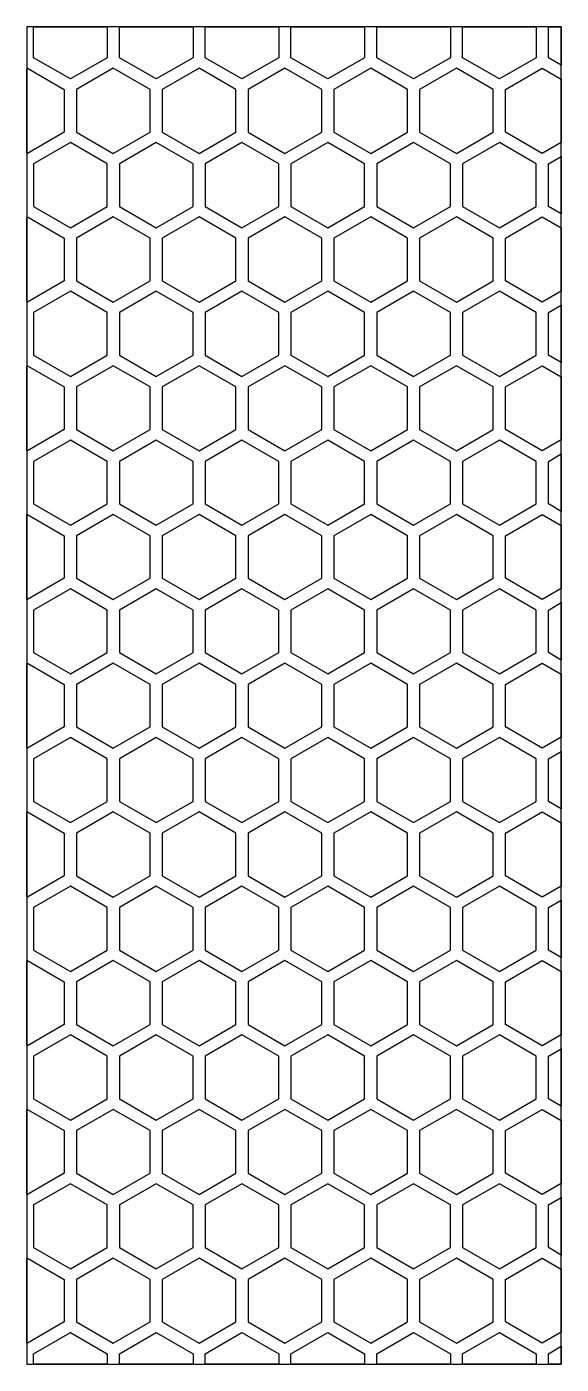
# Model space of a CAD drawing. Header units: millimetres. Extents: x 56.3 to 78.3, y -138.3 to -83.3.
import ezdxf

# ---------------------------------------------------------------- set-up
doc = ezdxf.new("R2010")
doc.units = ezdxf.units.MM
for name, color, linetype in [('outline', 3, 'Continuous'), ('pattern_0001', 2, 'Continuous'), ('pattern_0002', 2, 'Continuous'), ('pattern_0003', 2, 'Continuous'), ('pattern_0004', 2, 'Continuous'), ('pattern_0005', 2, 'Continuous'), ('pattern_0006', 2, 'Continuous'), ('pattern_0007', 2, 'Continuous'), ('pattern_0008', 2, 'Continuous'), ('pattern_0009', 2, 'Continuous'), ('pattern_0010', 2, 'Continuous'), ('pattern_0011', 2, 'Continuous'), ('pattern_0012', 2, 'Continuous'), ('pattern_0013', 2, 'Continuous'), ('pattern_0014', 2, 'Continuous'), ('pattern_0015', 2, 'Continuous'), ('pattern_0016', 2, 'Continuous'), ('pattern_0017', 2, 'Continuous'), ('pattern_0018', 2, 'Continuous'), ('pattern_0019', 2, 'Continuous'), ('pattern_0020', 2, 'Continuous'), ('pattern_0021', 2, 'Continuous'), ('pattern_0022', 2, 'Continuous'), ('pattern_0023', 2, 'Continuous'), ('pattern_0024', 2, 'Continuous'), ('pattern_0025', 2, 'Continuous'), ('pattern_0026', 2, 'Continuous'), ('pattern_0027', 2, 'Continuous'), ('pattern_0028', 2, 'Continuous'), ('pattern_0029', 2, 'Continuous'), ('pattern_0030', 2, 'Continuous'), ('pattern_0031', 2, 'Continuous'), ('pattern_0032', 2, 'Continuous'), ('pattern_0033', 2, 'Continuous'), ('pattern_0034', 2, 'Continuous'), ('pattern_0035', 2, 'Continuous'), ('pattern_0036', 2, 'Continuous'), ('pattern_0037', 2, 'Continuous'), ('pattern_0038', 2, 'Continuous'), ('pattern_0039', 2, 'Continuous'), ('pattern_0040', 2, 'Continuous'), ('pattern_0041', 2, 'Continuous'), ('pattern_0042', 2, 'Continuous'), ('pattern_0043', 2, 'Continuous'), ('pattern_0044', 2, 'Continuous'), ('pattern_0045', 2, 'Continuous'), ('pattern_0046', 2, 'Continuous'), ('pattern_0047', 2, 'Continuous'), ('pattern_0048', 2, 'Continuous'), ('pattern_0049', 2, 'Continuous'), ('pattern_0050', 2, 'Continuous'), ('pattern_0051', 2, 'Continuous'), ('pattern_0052', 2, 'Continuous'), ('pattern_0053', 2, 'Continuous'), ('pattern_0054', 2, 'Continuous'), ('pattern_0055', 2, 'Continuous'), ('pattern_0056', 2, 'Continuous'), ('pattern_0057', 2, 'Continuous'), ('pattern_0058', 2, 'Continuous'), ('pattern_0059', 2, 'Continuous'), ('pattern_0060', 2, 'Continuous'), ('pattern_0061', 2, 'Continuous'), ('pattern_0062', 2, 'Continuous'), ('pattern_0063', 2, 'Continuous'), ('pattern_0064', 2, 'Continuous'), ('pattern_0065', 2, 'Continuous'), ('pattern_0066', 2, 'Continuous'), ('pattern_0067', 2, 'Continuous'), ('pattern_0068', 2, 'Continuous'), ('pattern_0069', 2, 'Continuous'), ('pattern_0070', 2, 'Continuous'), ('pattern_0071', 2, 'Continuous'), ('pattern_0072', 2, 'Continuous'), ('pattern_0073', 2, 'Continuous'), ('pattern_0074', 2, 'Continuous'), ('pattern_0075', 2, 'Continuous'), ('pattern_0076', 2, 'Continuous'), ('pattern_0077', 2, 'Continuous'), ('pattern_0078', 2, 'Continuous'), ('pattern_0079', 2, 'Continuous'), ('pattern_0080', 2, 'Continuous'), ('pattern_0081', 2, 'Continuous'), ('pattern_0082', 2, 'Continuous'), ('pattern_0083', 2, 'Continuous'), ('pattern_0084', 2, 'Continuous'), ('pattern_0085', 2, 'Continuous'), ('pattern_0086', 2, 'Continuous'), ('pattern_0087', 2, 'Continuous'), ('pattern_0088', 2, 'Continuous'), ('pattern_0089', 2, 'Continuous'), ('pattern_0090', 2, 'Continuous'), ('pattern_0091', 2, 'Continuous'), ('pattern_0092', 2, 'Continuous'), ('pattern_0093', 2, 'Continuous'), ('pattern_0094', 2, 'Continuous'), ('pattern_0095', 2, 'Continuous'), ('pattern_0096', 2, 'Continuous'), ('pattern_0097', 2, 'Continuous'), ('pattern_0098', 2, 'Continuous'), ('pattern_0099', 2, 'Continuous'), ('pattern_0100', 2, 'Continuous'), ('pattern_0101', 2, 'Continuous'), ('pattern_0102', 2, 'Continuous'), ('pattern_0103', 2, 'Continuous'), ('pattern_0104', 2, 'Continuous'), ('pattern_0105', 2, 'Continuous'), ('pattern_0106', 2, 'Continuous'), ('pattern_0107', 2, 'Continuous'), ('pattern_0108', 2, 'Continuous'), ('pattern_0109', 2, 'Continuous'), ('pattern_0110', 2, 'Continuous'), ('pattern_0111', 2, 'Continuous'), ('pattern_0112', 2, 'Continuous'), ('pattern_0113', 2, 'Continuous'), ('pattern_0114', 2, 'Continuous'), ('pattern_0115', 2, 'Continuous'), ('pattern_0116', 2, 'Continuous'), ('pattern_0117', 2, 'Continuous'), ('pattern_0118', 2, 'Continuous'), ('pattern_0119', 2, 'Continuous'), ('pattern_0120', 2, 'Continuous'), ('pattern_0121', 2, 'Continuous'), ('pattern_0122', 2, 'Continuous'), ('pattern_0123', 2, 'Continuous'), ('pattern_0124', 2, 'Continuous'), ('pattern_0125', 2, 'Continuous'), ('pattern_0126', 2, 'Continuous'), ('pattern_0127', 2, 'Continuous'), ('pattern_0128', 2, 'Continuous'), ('pattern_0129', 2, 'Continuous'), ('pattern_0130', 2, 'Continuous'), ('pattern_0131', 2, 'Continuous'), ('pattern_0132', 2, 'Continuous'), ('pattern_0133', 2, 'Continuous')]:
    doc.layers.add(name, color=color, linetype=linetype)

msp = doc.modelspace()

# ---------------------------------------------------------------- linework, layer by layer
at = {"layer": 'outline'}
msp.add_lwpolyline([(56.311, -138.258), (78.311, -138.258), (78.311, -83.258), (56.311, -83.258)], close=True, dxfattribs=at)
at = {"layer": 'pattern_0001'}
msp.add_lwpolyline([(56.592, -138.258), (56.592, -137.825), (58.108, -136.95), (59.624, -137.825), (59.624, -138.258)], close=True, dxfattribs=at)
at = {"layer": 'pattern_0002'}
msp.add_lwpolyline([(60.124, -138.258), (60.124, -137.825), (61.639, -136.95), (63.155, -137.825), (63.155, -138.258)], close=True, dxfattribs=at)
at = {"layer": 'pattern_0003'}
msp.add_lwpolyline([(63.655, -138.258), (63.655, -137.825), (65.17, -136.95), (66.686, -137.825), (66.686, -138.258)], close=True, dxfattribs=at)
at = {"layer": 'pattern_0004'}
msp.add_lwpolyline([(67.186, -138.258), (67.186, -137.825), (68.701, -136.95), (70.217, -137.825), (70.217, -138.258)], close=True, dxfattribs=at)
at = {"layer": 'pattern_0005'}
msp.add_lwpolyline([(70.717, -138.258), (70.717, -137.825), (72.232, -136.95), (73.748, -137.825), (73.748, -138.258)], close=True, dxfattribs=at)
at = {"layer": 'pattern_0006'}
msp.add_lwpolyline([(74.248, -138.258), (74.248, -137.825), (75.763, -136.95), (77.279, -137.825), (77.279, -138.258)], close=True, dxfattribs=at)
at = {"layer": 'pattern_0007'}
msp.add_lwpolyline([(78.311, -138.258), (77.779, -138.258), (77.779, -137.825), (78.311, -137.518)], close=True, dxfattribs=at)
at = {"layer": 'pattern_0008'}
msp.add_lwpolyline([(56.311, -133.91), (56.342, -133.892), (57.858, -134.767), (57.858, -136.517), (56.342, -137.392), (56.311, -137.374)], close=True, dxfattribs=at)
at = {"layer": 'pattern_0009'}
msp.add_lwpolyline([(61.389, -134.767), (59.874, -133.892), (58.358, -134.767), (58.358, -136.517), (59.874, -137.392), (61.389, -136.517)], close=True, dxfattribs=at)
at = {"layer": 'pattern_0010'}
msp.add_lwpolyline([(64.92, -134.767), (63.405, -133.892), (61.889, -134.767), (61.889, -136.517), (63.405, -137.392), (64.92, -136.517)], close=True, dxfattribs=at)
at = {"layer": 'pattern_0011'}
msp.add_lwpolyline([(68.451, -134.767), (66.936, -133.892), (65.42, -134.767), (65.42, -136.517), (66.936, -137.392), (68.451, -136.517)], close=True, dxfattribs=at)
at = {"layer": 'pattern_0012'}
msp.add_lwpolyline([(71.982, -134.767), (70.467, -133.892), (68.951, -134.767), (68.951, -136.517), (70.467, -137.392), (71.982, -136.517)], close=True, dxfattribs=at)
at = {"layer": 'pattern_0013'}
msp.add_lwpolyline([(75.513, -134.767), (73.998, -133.892), (72.482, -134.767), (72.482, -136.517), (73.998, -137.392), (75.513, -136.517)], close=True, dxfattribs=at)
at = {"layer": 'pattern_0014'}
msp.add_lwpolyline([(78.311, -136.94), (77.529, -137.392), (76.013, -136.517), (76.013, -134.767), (77.529, -133.892), (78.311, -134.344)], close=True, dxfattribs=at)
at = {"layer": 'pattern_0015'}
msp.add_lwpolyline([(59.624, -131.709), (58.108, -130.834), (56.592, -131.709), (56.592, -133.459), (58.108, -134.334), (59.624, -133.459)], close=True, dxfattribs=at)
at = {"layer": 'pattern_0016'}
msp.add_lwpolyline([(63.155, -131.709), (61.639, -130.834), (60.124, -131.709), (60.124, -133.459), (61.639, -134.334), (63.155, -133.459)], close=True, dxfattribs=at)
at = {"layer": 'pattern_0017'}
msp.add_lwpolyline([(66.686, -131.709), (65.17, -130.834), (63.655, -131.709), (63.655, -133.459), (65.17, -134.334), (66.686, -133.459)], close=True, dxfattribs=at)
at = {"layer": 'pattern_0018'}
msp.add_lwpolyline([(70.217, -131.709), (68.701, -130.834), (67.186, -131.709), (67.186, -133.459), (68.701, -134.334), (70.217, -133.459)], close=True, dxfattribs=at)
at = {"layer": 'pattern_0019'}
msp.add_lwpolyline([(73.748, -131.709), (72.232, -130.834), (70.717, -131.709), (70.717, -133.459), (72.232, -134.334), (73.748, -133.459)], close=True, dxfattribs=at)
at = {"layer": 'pattern_0020'}
msp.add_lwpolyline([(77.279, -131.709), (75.763, -130.834), (74.248, -131.709), (74.248, -133.459), (75.763, -134.334), (77.279, -133.459)], close=True, dxfattribs=at)
at = {"layer": 'pattern_0021'}
msp.add_lwpolyline([(78.311, -133.766), (77.779, -133.459), (77.779, -131.709), (78.311, -131.402)], close=True, dxfattribs=at)
at = {"layer": 'pattern_0022'}
msp.add_lwpolyline([(56.311, -127.794), (56.342, -127.776), (57.858, -128.651), (57.858, -130.401), (56.342, -131.276), (56.311, -131.258)], close=True, dxfattribs=at)
at = {"layer": 'pattern_0023'}
msp.add_lwpolyline([(61.389, -128.651), (59.874, -127.776), (58.358, -128.651), (58.358, -130.401), (59.874, -131.276), (61.389, -130.401)], close=True, dxfattribs=at)
at = {"layer": 'pattern_0024'}
msp.add_lwpolyline([(64.92, -128.651), (63.405, -127.776), (61.889, -128.651), (61.889, -130.401), (63.405, -131.276), (64.92, -130.401)], close=True, dxfattribs=at)
at = {"layer": 'pattern_0025'}
msp.add_lwpolyline([(68.451, -128.651), (66.936, -127.776), (65.42, -128.651), (65.42, -130.401), (66.936, -131.276), (68.451, -130.401)], close=True, dxfattribs=at)
at = {"layer": 'pattern_0026'}
msp.add_lwpolyline([(71.982, -128.651), (70.467, -127.776), (68.951, -128.651), (68.951, -130.401), (70.467, -131.276), (71.982, -130.401)], close=True, dxfattribs=at)
at = {"layer": 'pattern_0027'}
msp.add_lwpolyline([(75.513, -128.651), (73.998, -127.776), (72.482, -128.651), (72.482, -130.401), (73.998, -131.276), (75.513, -130.401)], close=True, dxfattribs=at)
at = {"layer": 'pattern_0028'}
msp.add_lwpolyline([(78.311, -130.824), (77.529, -131.276), (76.013, -130.401), (76.013, -128.651), (77.529, -127.776), (78.311, -128.228)], close=True, dxfattribs=at)
at = {"layer": 'pattern_0029'}
msp.add_lwpolyline([(59.624, -125.593), (58.108, -124.718), (56.592, -125.593), (56.592, -127.343), (58.108, -128.218), (59.624, -127.343)], close=True, dxfattribs=at)
at = {"layer": 'pattern_0030'}
msp.add_lwpolyline([(63.155, -125.593), (61.639, -124.718), (60.124, -125.593), (60.124, -127.343), (61.639, -128.218), (63.155, -127.343)], close=True, dxfattribs=at)
at = {"layer": 'pattern_0031'}
msp.add_lwpolyline([(66.686, -125.593), (65.17, -124.718), (63.655, -125.593), (63.655, -127.343), (65.17, -128.218), (66.686, -127.343)], close=True, dxfattribs=at)
at = {"layer": 'pattern_0032'}
msp.add_lwpolyline([(70.217, -125.593), (68.701, -124.718), (67.186, -125.593), (67.186, -127.343), (68.701, -128.218), (70.217, -127.343)], close=True, dxfattribs=at)
at = {"layer": 'pattern_0033'}
msp.add_lwpolyline([(73.748, -125.593), (72.232, -124.718), (70.717, -125.593), (70.717, -127.343), (72.232, -128.218), (73.748, -127.343)], close=True, dxfattribs=at)
at = {"layer": 'pattern_0034'}
msp.add_lwpolyline([(77.279, -125.593), (75.763, -124.718), (74.248, -125.593), (74.248, -127.343), (75.763, -128.218), (77.279, -127.343)], close=True, dxfattribs=at)
at = {"layer": 'pattern_0035'}
msp.add_lwpolyline([(78.311, -127.65), (77.779, -127.343), (77.779, -125.593), (78.311, -125.286)], close=True, dxfattribs=at)
at = {"layer": 'pattern_0036'}
msp.add_lwpolyline([(56.311, -121.678), (56.342, -121.66), (57.858, -122.535), (57.858, -124.285), (56.342, -125.16), (56.311, -125.142)], close=True, dxfattribs=at)
at = {"layer": 'pattern_0037'}
msp.add_lwpolyline([(61.389, -122.535), (59.874, -121.66), (58.358, -122.535), (58.358, -124.285), (59.874, -125.16), (61.389, -124.285)], close=True, dxfattribs=at)
at = {"layer": 'pattern_0038'}
msp.add_lwpolyline([(64.92, -122.535), (63.405, -121.66), (61.889, -122.535), (61.889, -124.285), (63.405, -125.16), (64.92, -124.285)], close=True, dxfattribs=at)
at = {"layer": 'pattern_0039'}
msp.add_lwpolyline([(68.451, -122.535), (66.936, -121.66), (65.42, -122.535), (65.42, -124.285), (66.936, -125.16), (68.451, -124.285)], close=True, dxfattribs=at)
at = {"layer": 'pattern_0040'}
msp.add_lwpolyline([(71.982, -122.535), (70.467, -121.66), (68.951, -122.535), (68.951, -124.285), (70.467, -125.16), (71.982, -124.285)], close=True, dxfattribs=at)
at = {"layer": 'pattern_0041'}
msp.add_lwpolyline([(75.513, -122.535), (73.998, -121.66), (72.482, -122.535), (72.482, -124.285), (73.998, -125.16), (75.513, -124.285)], close=True, dxfattribs=at)
at = {"layer": 'pattern_0042'}
msp.add_lwpolyline([(78.311, -124.708), (77.529, -125.16), (76.013, -124.285), (76.013, -122.535), (77.529, -121.66), (78.311, -122.112)], close=True, dxfattribs=at)
at = {"layer": 'pattern_0043'}
msp.add_lwpolyline([(59.624, -119.477), (58.108, -118.602), (56.592, -119.477), (56.592, -121.227), (58.108, -122.102), (59.624, -121.227)], close=True, dxfattribs=at)
at = {"layer": 'pattern_0044'}
msp.add_lwpolyline([(63.155, -119.477), (61.639, -118.602), (60.124, -119.477), (60.124, -121.227), (61.639, -122.102), (63.155, -121.227)], close=True, dxfattribs=at)
at = {"layer": 'pattern_0045'}
msp.add_lwpolyline([(66.686, -119.477), (65.17, -118.602), (63.655, -119.477), (63.655, -121.227), (65.17, -122.102), (66.686, -121.227)], close=True, dxfattribs=at)
at = {"layer": 'pattern_0046'}
msp.add_lwpolyline([(70.217, -119.477), (68.701, -118.602), (67.186, -119.477), (67.186, -121.227), (68.701, -122.102), (70.217, -121.227)], close=True, dxfattribs=at)
at = {"layer": 'pattern_0047'}
msp.add_lwpolyline([(73.748, -119.477), (72.232, -118.602), (70.717, -119.477), (70.717, -121.227), (72.232, -122.102), (73.748, -121.227)], close=True, dxfattribs=at)
at = {"layer": 'pattern_0048'}
msp.add_lwpolyline([(77.279, -119.477), (75.763, -118.602), (74.248, -119.477), (74.248, -121.227), (75.763, -122.102), (77.279, -121.227)], close=True, dxfattribs=at)
at = {"layer": 'pattern_0049'}
msp.add_lwpolyline([(78.311, -121.534), (77.779, -121.227), (77.779, -119.477), (78.311, -119.17)], close=True, dxfattribs=at)
at = {"layer": 'pattern_0050'}
msp.add_lwpolyline([(56.311, -115.562), (56.342, -115.544), (57.858, -116.419), (57.858, -118.169), (56.342, -119.044), (56.311, -119.026)], close=True, dxfattribs=at)
at = {"layer": 'pattern_0051'}
msp.add_lwpolyline([(61.389, -116.419), (59.874, -115.544), (58.358, -116.419), (58.358, -118.169), (59.874, -119.044), (61.389, -118.169)], close=True, dxfattribs=at)
at = {"layer": 'pattern_0052'}
msp.add_lwpolyline([(64.92, -116.419), (63.405, -115.544), (61.889, -116.419), (61.889, -118.169), (63.405, -119.044), (64.92, -118.169)], close=True, dxfattribs=at)
at = {"layer": 'pattern_0053'}
msp.add_lwpolyline([(68.451, -116.419), (66.936, -115.544), (65.42, -116.419), (65.42, -118.169), (66.936, -119.044), (68.451, -118.169)], close=True, dxfattribs=at)
at = {"layer": 'pattern_0054'}
msp.add_lwpolyline([(71.982, -116.419), (70.467, -115.544), (68.951, -116.419), (68.951, -118.169), (70.467, -119.044), (71.982, -118.169)], close=True, dxfattribs=at)
at = {"layer": 'pattern_0055'}
msp.add_lwpolyline([(75.513, -116.419), (73.998, -115.544), (72.482, -116.419), (72.482, -118.169), (73.998, -119.044), (75.513, -118.169)], close=True, dxfattribs=at)
at = {"layer": 'pattern_0056'}
msp.add_lwpolyline([(78.311, -118.592), (77.529, -119.044), (76.013, -118.169), (76.013, -116.419), (77.529, -115.544), (78.311, -115.996)], close=True, dxfattribs=at)
at = {"layer": 'pattern_0057'}
msp.add_lwpolyline([(59.624, -113.361), (58.108, -112.486), (56.592, -113.361), (56.592, -115.111), (58.108, -115.986), (59.624, -115.111)], close=True, dxfattribs=at)
at = {"layer": 'pattern_0058'}
msp.add_lwpolyline([(63.155, -113.361), (61.639, -112.486), (60.124, -113.361), (60.124, -115.111), (61.639, -115.986), (63.155, -115.111)], close=True, dxfattribs=at)
at = {"layer": 'pattern_0059'}
msp.add_lwpolyline([(66.686, -113.361), (65.17, -112.486), (63.655, -113.361), (63.655, -115.111), (65.17, -115.986), (66.686, -115.111)], close=True, dxfattribs=at)
at = {"layer": 'pattern_0060'}
msp.add_lwpolyline([(70.217, -113.361), (68.701, -112.486), (67.186, -113.361), (67.186, -115.111), (68.701, -115.986), (70.217, -115.111)], close=True, dxfattribs=at)
at = {"layer": 'pattern_0061'}
msp.add_lwpolyline([(73.748, -113.361), (72.232, -112.486), (70.717, -113.361), (70.717, -115.111), (72.232, -115.986), (73.748, -115.111)], close=True, dxfattribs=at)
at = {"layer": 'pattern_0062'}
msp.add_lwpolyline([(77.279, -113.361), (75.763, -112.486), (74.248, -113.361), (74.248, -115.111), (75.763, -115.986), (77.279, -115.111)], close=True, dxfattribs=at)
at = {"layer": 'pattern_0063'}
msp.add_lwpolyline([(78.311, -115.418), (77.779, -115.111), (77.779, -113.361), (78.311, -113.054)], close=True, dxfattribs=at)
at = {"layer": 'pattern_0064'}
msp.add_lwpolyline([(56.311, -109.446), (56.342, -109.428), (57.858, -110.303), (57.858, -112.053), (56.342, -112.928), (56.311, -112.91)], close=True, dxfattribs=at)
at = {"layer": 'pattern_0065'}
msp.add_lwpolyline([(61.389, -110.303), (59.874, -109.428), (58.358, -110.303), (58.358, -112.053), (59.874, -112.928), (61.389, -112.053)], close=True, dxfattribs=at)
at = {"layer": 'pattern_0066'}
msp.add_lwpolyline([(64.92, -110.303), (63.405, -109.428), (61.889, -110.303), (61.889, -112.053), (63.405, -112.928), (64.92, -112.053)], close=True, dxfattribs=at)
at = {"layer": 'pattern_0067'}
msp.add_lwpolyline([(68.451, -110.303), (66.936, -109.428), (65.42, -110.303), (65.42, -112.053), (66.936, -112.928), (68.451, -112.053)], close=True, dxfattribs=at)
at = {"layer": 'pattern_0068'}
msp.add_lwpolyline([(71.982, -110.303), (70.467, -109.428), (68.951, -110.303), (68.951, -112.053), (70.467, -112.928), (71.982, -112.053)], close=True, dxfattribs=at)
at = {"layer": 'pattern_0069'}
msp.add_lwpolyline([(75.513, -110.303), (73.998, -109.428), (72.482, -110.303), (72.482, -112.053), (73.998, -112.928), (75.513, -112.053)], close=True, dxfattribs=at)
at = {"layer": 'pattern_0070'}
msp.add_lwpolyline([(78.311, -112.476), (77.529, -112.928), (76.013, -112.053), (76.013, -110.303), (77.529, -109.428), (78.311, -109.88)], close=True, dxfattribs=at)
at = {"layer": 'pattern_0071'}
msp.add_lwpolyline([(59.624, -107.245), (58.108, -106.37), (56.592, -107.245), (56.592, -108.995), (58.108, -109.87), (59.624, -108.995)], close=True, dxfattribs=at)
at = {"layer": 'pattern_0072'}
msp.add_lwpolyline([(63.155, -107.245), (61.639, -106.37), (60.124, -107.245), (60.124, -108.995), (61.639, -109.87), (63.155, -108.995)], close=True, dxfattribs=at)
at = {"layer": 'pattern_0073'}
msp.add_lwpolyline([(66.686, -107.245), (65.17, -106.37), (63.655, -107.245), (63.655, -108.995), (65.17, -109.87), (66.686, -108.995)], close=True, dxfattribs=at)
at = {"layer": 'pattern_0074'}
msp.add_lwpolyline([(70.217, -107.245), (68.701, -106.37), (67.186, -107.245), (67.186, -108.995), (68.701, -109.87), (70.217, -108.995)], close=True, dxfattribs=at)
at = {"layer": 'pattern_0075'}
msp.add_lwpolyline([(73.748, -107.245), (72.232, -106.37), (70.717, -107.245), (70.717, -108.995), (72.232, -109.87), (73.748, -108.995)], close=True, dxfattribs=at)
at = {"layer": 'pattern_0076'}
msp.add_lwpolyline([(77.279, -107.245), (75.763, -106.37), (74.248, -107.245), (74.248, -108.995), (75.763, -109.87), (77.279, -108.995)], close=True, dxfattribs=at)
at = {"layer": 'pattern_0077'}
msp.add_lwpolyline([(78.311, -109.302), (77.779, -108.995), (77.779, -107.245), (78.311, -106.937)], close=True, dxfattribs=at)
at = {"layer": 'pattern_0078'}
msp.add_lwpolyline([(56.311, -103.33), (56.342, -103.312), (57.858, -104.187), (57.858, -105.937), (56.342, -106.812), (56.311, -106.794)], close=True, dxfattribs=at)
at = {"layer": 'pattern_0079'}
msp.add_lwpolyline([(61.389, -104.187), (59.874, -103.312), (58.358, -104.187), (58.358, -105.937), (59.874, -106.812), (61.389, -105.937)], close=True, dxfattribs=at)
at = {"layer": 'pattern_0080'}
msp.add_lwpolyline([(64.92, -104.187), (63.405, -103.312), (61.889, -104.187), (61.889, -105.937), (63.405, -106.812), (64.92, -105.937)], close=True, dxfattribs=at)
at = {"layer": 'pattern_0081'}
msp.add_lwpolyline([(68.451, -104.187), (66.936, -103.312), (65.42, -104.187), (65.42, -105.937), (66.936, -106.812), (68.451, -105.937)], close=True, dxfattribs=at)
at = {"layer": 'pattern_0082'}
msp.add_lwpolyline([(71.982, -104.187), (70.467, -103.312), (68.951, -104.187), (68.951, -105.937), (70.467, -106.812), (71.982, -105.937)], close=True, dxfattribs=at)
at = {"layer": 'pattern_0083'}
msp.add_lwpolyline([(75.513, -104.187), (73.998, -103.312), (72.482, -104.187), (72.482, -105.937), (73.998, -106.812), (75.513, -105.937)], close=True, dxfattribs=at)
at = {"layer": 'pattern_0084'}
msp.add_lwpolyline([(78.311, -106.36), (77.529, -106.812), (76.013, -105.937), (76.013, -104.187), (77.529, -103.312), (78.311, -103.764)], close=True, dxfattribs=at)
at = {"layer": 'pattern_0085'}
msp.add_lwpolyline([(59.624, -101.129), (58.108, -100.254), (56.592, -101.129), (56.592, -102.879), (58.108, -103.754), (59.624, -102.879)], close=True, dxfattribs=at)
at = {"layer": 'pattern_0086'}
msp.add_lwpolyline([(63.155, -101.129), (61.639, -100.254), (60.124, -101.129), (60.124, -102.879), (61.639, -103.754), (63.155, -102.879)], close=True, dxfattribs=at)
at = {"layer": 'pattern_0087'}
msp.add_lwpolyline([(66.686, -101.129), (65.17, -100.254), (63.655, -101.129), (63.655, -102.879), (65.17, -103.754), (66.686, -102.879)], close=True, dxfattribs=at)
at = {"layer": 'pattern_0088'}
msp.add_lwpolyline([(70.217, -101.129), (68.701, -100.254), (67.186, -101.129), (67.186, -102.879), (68.701, -103.754), (70.217, -102.879)], close=True, dxfattribs=at)
at = {"layer": 'pattern_0089'}
msp.add_lwpolyline([(73.748, -101.129), (72.232, -100.254), (70.717, -101.129), (70.717, -102.879), (72.232, -103.754), (73.748, -102.879)], close=True, dxfattribs=at)
at = {"layer": 'pattern_0090'}
msp.add_lwpolyline([(77.279, -101.129), (75.763, -100.254), (74.248, -101.129), (74.248, -102.879), (75.763, -103.754), (77.279, -102.879)], close=True, dxfattribs=at)
at = {"layer": 'pattern_0091'}
msp.add_lwpolyline([(78.311, -103.186), (77.779, -102.879), (77.779, -101.129), (78.311, -100.821)], close=True, dxfattribs=at)
at = {"layer": 'pattern_0092'}
msp.add_lwpolyline([(56.311, -97.214), (56.342, -97.196), (57.858, -98.071), (57.858, -99.821), (56.342, -100.696), (56.311, -100.678)], close=True, dxfattribs=at)
at = {"layer": 'pattern_0093'}
msp.add_lwpolyline([(61.389, -98.071), (59.874, -97.196), (58.358, -98.071), (58.358, -99.821), (59.874, -100.696), (61.389, -99.821)], close=True, dxfattribs=at)
at = {"layer": 'pattern_0094'}
msp.add_lwpolyline([(64.92, -98.071), (63.405, -97.196), (61.889, -98.071), (61.889, -99.821), (63.405, -100.696), (64.92, -99.821)], close=True, dxfattribs=at)
at = {"layer": 'pattern_0095'}
msp.add_lwpolyline([(68.451, -98.071), (66.936, -97.196), (65.42, -98.071), (65.42, -99.821), (66.936, -100.696), (68.451, -99.821)], close=True, dxfattribs=at)
at = {"layer": 'pattern_0096'}
msp.add_lwpolyline([(71.982, -98.071), (70.467, -97.196), (68.951, -98.071), (68.951, -99.821), (70.467, -100.696), (71.982, -99.821)], close=True, dxfattribs=at)
at = {"layer": 'pattern_0097'}
msp.add_lwpolyline([(75.513, -98.071), (73.998, -97.196), (72.482, -98.071), (72.482, -99.821), (73.998, -100.696), (75.513, -99.821)], close=True, dxfattribs=at)
at = {"layer": 'pattern_0098'}
msp.add_lwpolyline([(78.311, -100.244), (77.529, -100.696), (76.013, -99.821), (76.013, -98.071), (77.529, -97.196), (78.311, -97.648)], close=True, dxfattribs=at)
at = {"layer": 'pattern_0099'}
msp.add_lwpolyline([(59.624, -95.013), (58.108, -94.138), (56.592, -95.013), (56.592, -96.763), (58.108, -97.638), (59.624, -96.763)], close=True, dxfattribs=at)
at = {"layer": 'pattern_0100'}
msp.add_lwpolyline([(63.155, -95.013), (61.639, -94.138), (60.124, -95.013), (60.124, -96.763), (61.639, -97.638), (63.155, -96.763)], close=True, dxfattribs=at)
at = {"layer": 'pattern_0101'}
msp.add_lwpolyline([(66.686, -95.013), (65.17, -94.138), (63.655, -95.013), (63.655, -96.763), (65.17, -97.638), (66.686, -96.763)], close=True, dxfattribs=at)
at = {"layer": 'pattern_0102'}
msp.add_lwpolyline([(70.217, -95.013), (68.701, -94.138), (67.186, -95.013), (67.186, -96.763), (68.701, -97.638), (70.217, -96.763)], close=True, dxfattribs=at)
at = {"layer": 'pattern_0103'}
msp.add_lwpolyline([(73.748, -95.013), (72.232, -94.138), (70.717, -95.013), (70.717, -96.763), (72.232, -97.638), (73.748, -96.763)], close=True, dxfattribs=at)
at = {"layer": 'pattern_0104'}
msp.add_lwpolyline([(77.279, -95.013), (75.763, -94.138), (74.248, -95.013), (74.248, -96.763), (75.763, -97.638), (77.279, -96.763)], close=True, dxfattribs=at)
at = {"layer": 'pattern_0105'}
msp.add_lwpolyline([(78.311, -97.07), (77.779, -96.763), (77.779, -95.013), (78.311, -94.705)], close=True, dxfattribs=at)
at = {"layer": 'pattern_0106'}
msp.add_lwpolyline([(56.311, -91.098), (56.342, -91.08), (57.858, -91.955), (57.858, -93.705), (56.342, -94.58), (56.311, -94.562)], close=True, dxfattribs=at)
at = {"layer": 'pattern_0107'}
msp.add_lwpolyline([(61.389, -91.955), (59.874, -91.08), (58.358, -91.955), (58.358, -93.705), (59.874, -94.58), (61.389, -93.705)], close=True, dxfattribs=at)
at = {"layer": 'pattern_0108'}
msp.add_lwpolyline([(64.92, -91.955), (63.405, -91.08), (61.889, -91.955), (61.889, -93.705), (63.405, -94.58), (64.92, -93.705)], close=True, dxfattribs=at)
at = {"layer": 'pattern_0109'}
msp.add_lwpolyline([(68.451, -91.955), (66.936, -91.08), (65.42, -91.955), (65.42, -93.705), (66.936, -94.58), (68.451, -93.705)], close=True, dxfattribs=at)
at = {"layer": 'pattern_0110'}
msp.add_lwpolyline([(71.982, -91.955), (70.467, -91.08), (68.951, -91.955), (68.951, -93.705), (70.467, -94.58), (71.982, -93.705)], close=True, dxfattribs=at)
at = {"layer": 'pattern_0111'}
msp.add_lwpolyline([(75.513, -91.955), (73.998, -91.08), (72.482, -91.955), (72.482, -93.705), (73.998, -94.58), (75.513, -93.705)], close=True, dxfattribs=at)
at = {"layer": 'pattern_0112'}
msp.add_lwpolyline([(78.311, -94.128), (77.529, -94.58), (76.013, -93.705), (76.013, -91.955), (77.529, -91.08), (78.311, -91.531)], close=True, dxfattribs=at)
at = {"layer": 'pattern_0113'}
msp.add_lwpolyline([(59.624, -88.897), (58.108, -88.022), (56.592, -88.897), (56.592, -90.647), (58.108, -91.522), (59.624, -90.647)], close=True, dxfattribs=at)
at = {"layer": 'pattern_0114'}
msp.add_lwpolyline([(63.155, -88.897), (61.639, -88.022), (60.124, -88.897), (60.124, -90.647), (61.639, -91.522), (63.155, -90.647)], close=True, dxfattribs=at)
at = {"layer": 'pattern_0115'}
msp.add_lwpolyline([(66.686, -88.897), (65.17, -88.022), (63.655, -88.897), (63.655, -90.647), (65.17, -91.522), (66.686, -90.647)], close=True, dxfattribs=at)
at = {"layer": 'pattern_0116'}
msp.add_lwpolyline([(70.217, -88.897), (68.701, -88.022), (67.186, -88.897), (67.186, -90.647), (68.701, -91.522), (70.217, -90.647)], close=True, dxfattribs=at)
at = {"layer": 'pattern_0117'}
msp.add_lwpolyline([(73.748, -88.897), (72.232, -88.022), (70.717, -88.897), (70.717, -90.647), (72.232, -91.522), (73.748, -90.647)], close=True, dxfattribs=at)
at = {"layer": 'pattern_0118'}
msp.add_lwpolyline([(77.279, -88.897), (75.763, -88.022), (74.248, -88.897), (74.248, -90.647), (75.763, -91.522), (77.279, -90.647)], close=True, dxfattribs=at)
at = {"layer": 'pattern_0119'}
msp.add_lwpolyline([(78.311, -90.954), (77.779, -90.647), (77.779, -88.897), (78.311, -88.589)], close=True, dxfattribs=at)
at = {"layer": 'pattern_0120'}
msp.add_lwpolyline([(56.311, -84.982), (56.342, -84.964), (57.858, -85.839), (57.858, -87.589), (56.342, -88.464), (56.311, -88.446)], close=True, dxfattribs=at)
at = {"layer": 'pattern_0121'}
msp.add_lwpolyline([(61.389, -85.839), (59.874, -84.964), (58.358, -85.839), (58.358, -87.589), (59.874, -88.464), (61.389, -87.589)], close=True, dxfattribs=at)
at = {"layer": 'pattern_0122'}
msp.add_lwpolyline([(64.92, -85.839), (63.405, -84.964), (61.889, -85.839), (61.889, -87.589), (63.405, -88.464), (64.92, -87.589)], close=True, dxfattribs=at)
at = {"layer": 'pattern_0123'}
msp.add_lwpolyline([(68.451, -85.839), (66.936, -84.964), (65.42, -85.839), (65.42, -87.589), (66.936, -88.464), (68.451, -87.589)], close=True, dxfattribs=at)
at = {"layer": 'pattern_0124'}
msp.add_lwpolyline([(71.982, -85.839), (70.467, -84.964), (68.951, -85.839), (68.951, -87.589), (70.467, -88.464), (71.982, -87.589)], close=True, dxfattribs=at)
at = {"layer": 'pattern_0125'}
msp.add_lwpolyline([(75.513, -85.839), (73.998, -84.964), (72.482, -85.839), (72.482, -87.589), (73.998, -88.464), (75.513, -87.589)], close=True, dxfattribs=at)
at = {"layer": 'pattern_0126'}
msp.add_lwpolyline([(78.311, -88.012), (77.529, -88.464), (76.013, -87.589), (76.013, -85.839), (77.529, -84.964), (78.311, -85.415)], close=True, dxfattribs=at)
at = {"layer": 'pattern_0127'}
msp.add_lwpolyline([(59.624, -83.258), (59.624, -84.531), (58.108, -85.406), (56.592, -84.531), (56.592, -83.258)], close=True, dxfattribs=at)
at = {"layer": 'pattern_0128'}
msp.add_lwpolyline([(63.155, -83.258), (63.155, -84.531), (61.639, -85.406), (60.124, -84.531), (60.124, -83.258)], close=True, dxfattribs=at)
at = {"layer": 'pattern_0129'}
msp.add_lwpolyline([(66.686, -83.258), (66.686, -84.531), (65.17, -85.406), (63.655, -84.531), (63.655, -83.258)], close=True, dxfattribs=at)
at = {"layer": 'pattern_0130'}
msp.add_lwpolyline([(70.217, -83.258), (70.217, -84.531), (68.701, -85.406), (67.186, -84.531), (67.186, -83.258)], close=True, dxfattribs=at)
at = {"layer": 'pattern_0131'}
msp.add_lwpolyline([(73.748, -83.258), (73.748, -84.531), (72.232, -85.406), (70.717, -84.531), (70.717, -83.258)], close=True, dxfattribs=at)
at = {"layer": 'pattern_0132'}
msp.add_lwpolyline([(77.279, -83.258), (77.279, -84.531), (75.763, -85.406), (74.248, -84.531), (74.248, -83.258)], close=True, dxfattribs=at)
at = {"layer": 'pattern_0133'}
msp.add_lwpolyline([(78.311, -83.258), (78.311, -84.838), (77.779, -84.531), (77.779, -83.258)], close=True, dxfattribs=at)

doc.saveas('drawing.dxf')
